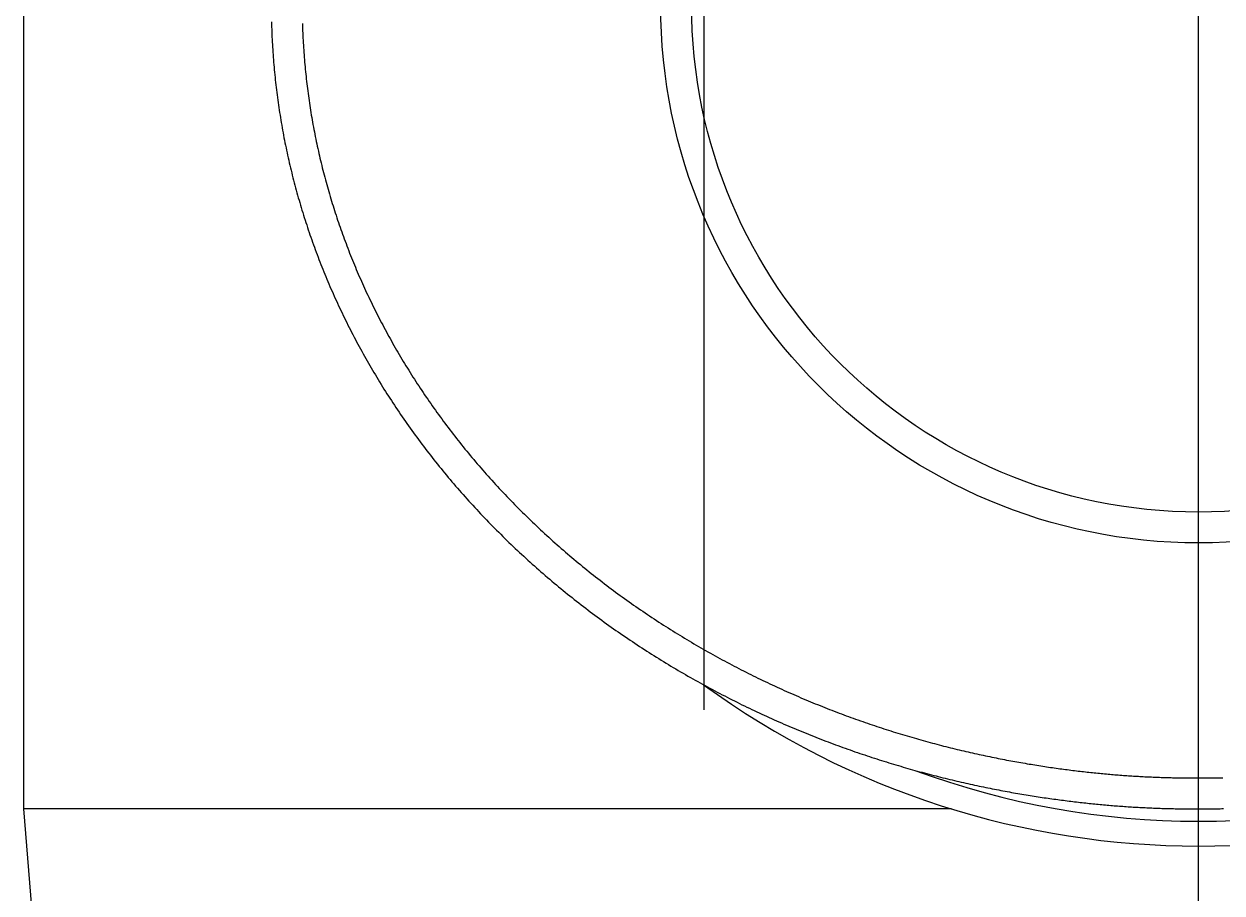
# Model space of a CAD drawing. Extents: x -45.6 to 35.4, y -49 to 14.
# Drawn here: x 16.43 to 26.12, y -7.18 to -0.16 of the extents above; entities that cross this region are included whole.
import ezdxf

# ---------------------------------------------------------------- set-up
doc = ezdxf.new("R2010")
doc.units = 0
doc.linetypes.add('CENTER', pattern=[50.8, 31.75, -6.35, 6.35, -6.35])
doc.linetypes.add('DASHED', pattern=[19.05, 12.7, -6.35])
doc.layers.get('0').update_dxf_attribs({"linetype": 'CONTINUOUS'})
doc.layers.add('CENTER', color=1, linetype='CENTER')

msp = doc.modelspace()

# ---------------------------------------------------------------- linework, layer by layer
at = {"color": 3, "linetype": 'DASHED'}
msp.add_line((21.929, 7), (21.929, -21.5), dxfattribs=at)
at = {"color": 7, "linetype": 'CONTINUOUS'}
for p, q in [((16.429, -6.5), (16.429, 6.5)), ((23.9315, -6.5), (16.429, -6.5)), ((16.629, -9), (16.429, -6.5))]:
    msp.add_line(p, q, dxfattribs=at)
at = {"color": 7}
for points in [[(18.4306, -0.1378, 0), (18.4312, -0.1582, 0), (18.4318, -0.1786, 0), (18.4325, -0.199, 0), (18.4332, -0.2194, 0), (18.4341, -0.2398, 0), (18.435, -0.2602, 0), (18.436, -0.2806, 0), (18.437, -0.3011, 0), (18.4381, -0.3215, 0), (18.4393, -0.3419, 0), (18.4406, -0.3623, 0), (18.442, -0.3827, 0), (18.4434, -0.4031, 0), (18.4449, -0.4235, 0), (18.4465, -0.4439, 0), (18.4481, -0.4642, 0), (18.4498, -0.4846, 0), (18.4516, -0.505, 0), (18.4535, -0.5254, 0), (18.4554, -0.5458, 0), (18.4574, -0.5662, 0), (18.4595, -0.5865, 0), (18.4617, -0.6069, 0), (18.4639, -0.6273, 0), (18.4663, -0.6477, 0), (18.4687, -0.668, 0), (18.4711, -0.6884, 0), (18.4737, -0.7087, 0), (18.4763, -0.7291, 0), (18.479, -0.7494, 0), (18.4817, -0.7698, 0), (18.4846, -0.7901, 0), (18.4875, -0.8105, 0), (18.4905, -0.8308, 0), (18.4935, -0.8511, 0), (18.4967, -0.8715, 0), (18.4999, -0.8918, 0), (18.5031, -0.9121, 0), (18.5065, -0.9324, 0), (18.5099, -0.9527, 0), (18.5135, -0.973, 0), (18.517, -0.9933, 0), (18.5207, -1.0136, 0), (18.5244, -1.0339, 0), (18.5282, -1.0542, 0), (18.5321, -1.0745, 0), (18.5361, -1.0947, 0), (18.5401, -1.115, 0), (18.5442, -1.1353, 0), (18.5484, -1.1555, 0), (18.5527, -1.1758, 0), (18.557, -1.196, 0), (18.5614, -1.2162, 0), (18.5659, -1.2365, 0), (18.5705, -1.2567, 0), (18.5751, -1.2769, 0), (18.5798, -1.2971, 0), (18.5846, -1.3173, 0), (18.5895, -1.3375, 0), (18.5944, -1.3577, 0), (18.5994, -1.3779, 0), (18.6045, -1.398, 0), (18.6097, -1.4182, 0), (18.6149, -1.4384, 0), (18.6202, -1.4585, 0), (18.6256, -1.4787, 0), (18.6311, -1.4988, 0), (18.6366, -1.5189, 0), (18.6422, -1.539, 0), (18.6479, -1.5591, 0), (18.6537, -1.5792, 0), (18.6595, -1.5993, 0), (18.6655, -1.6194, 0), (18.6714, -1.6395, 0), (18.6775, -1.6595, 0), (18.6837, -1.6796, 0), (18.6899, -1.6996, 0), (18.6962, -1.7197, 0), (18.7026, -1.7397, 0), (18.709, -1.7597, 0), (18.7156, -1.7797, 0), (18.7222, -1.7997, 0), (18.7288, -1.8197, 0), (18.7356, -1.8396, 0), (18.7424, -1.8596, 0), (18.7493, -1.8795, 0), (18.7563, -1.8995, 0), (18.7634, -1.9194, 0), (18.7705, -1.9393, 0), (18.7778, -1.9592, 0), (18.7851, -1.9791, 0), (18.7924, -1.999, 0), (18.7999, -2.0188, 0), (18.8074, -2.0387, 0), (18.815, -2.0585, 0), (18.8227, -2.0783, 0), (18.8304, -2.0981, 0), (18.8383, -2.1179, 0), (18.8462, -2.1377, 0), (18.8542, -2.1575, 0), (18.8622, -2.1772, 0), (18.8704, -2.197, 0), (18.8786, -2.2167, 0), (18.8869, -2.2364, 0), (18.8952, -2.2561, 0), (18.9037, -2.2758, 0), (18.9122, -2.2955, 0), (18.9208, -2.3151, 0), (18.9295, -2.3348, 0), (18.9382, -2.3544, 0), (18.9471, -2.374, 0), (18.956, -2.3936, 0), (18.965, -2.4131, 0), (18.974, -2.4327, 0), (18.9832, -2.4522, 0), (18.9924, -2.4718, 0), (19.0017, -2.4913, 0), (19.0111, -2.5108, 0), (19.0205, -2.5303, 0), (19.0301, -2.5497, 0), (19.0397, -2.5692, 0), (19.0494, -2.5886, 0), (19.0591, -2.608, 0), (19.069, -2.6274, 0), (19.0789, -2.6467, 0), (19.0889, -2.6661, 0), (19.099, -2.6854, 0), (19.1091, -2.7047, 0), (19.1193, -2.724, 0), (19.1297, -2.7433, 0), (19.1401, -2.7626, 0), (19.1505, -2.7818, 0), (19.1611, -2.801, 0), (19.1717, -2.8202, 0), (19.1824, -2.8394, 0), (19.1932, -2.8586, 0), (19.2041, -2.8777, 0), (19.215, -2.8969, 0), (19.226, -2.916, 0), (19.2371, -2.935, 0), (19.2483, -2.9541, 0), (19.2596, -2.9731, 0), (19.2709, -2.9922, 0), (19.2823, -3.0112, 0), (19.2938, -3.0301, 0), (19.3054, -3.0491, 0), (19.3171, -3.068, 0), (19.3288, -3.0869, 0), (19.3406, -3.1058, 0), (19.3525, -3.1246, 0), (19.3644, -3.1435, 0), (19.3765, -3.1623, 0), (19.3886, -3.1811, 0), (19.4008, -3.1998, 0), (19.413, -3.2186, 0), (19.4254, -3.2372, 0), (19.4378, -3.2559, 0), (19.4503, -3.2746, 0), (19.4629, -3.2932, 0), (19.4755, -3.3118, 0), (19.4883, -3.3304, 0), (19.5011, -3.3489, 0), (19.514, -3.3674, 0), (19.5269, -3.3859, 0), (19.54, -3.4043, 0), (19.5531, -3.4227, 0), (19.5663, -3.4411, 0), (19.5795, -3.4595, 0), (19.5929, -3.4778, 0), (19.6063, -3.4961, 0), (19.6198, -3.5144, 0), (19.6333, -3.5326, 0), (19.647, -3.5508, 0), (19.6607, -3.569, 0), (19.6745, -3.5871, 0), (19.6884, -3.6052, 0), (19.7023, -3.6233, 0), (19.7163, -3.6413, 0), (19.7304, -3.6593, 0), (19.7446, -3.6773, 0), (19.7588, -3.6952, 0), (19.7732, -3.7131, 0), (19.7876, -3.731, 0), (19.802, -3.7488, 0), (19.8166, -3.7666, 0), (19.8312, -3.7844, 0), (19.8459, -3.8021, 0), (19.8606, -3.8198, 0), (19.8755, -3.8374, 0), (19.8904, -3.855, 0), (19.9054, -3.8726, 0), (19.9204, -3.8901, 0), (19.9355, -3.9076, 0), (19.9507, -3.925, 0), (19.966, -3.9424, 0), (19.9813, -3.9597, 0), (19.9967, -3.977, 0), (20.0122, -3.9943, 0), (20.0277, -4.0115, 0), (20.0433, -4.0286, 0), (20.059, -4.0458, 0), (20.0747, -4.0628, 0), (20.0905, -4.0799, 0), (20.1064, -4.0968, 0), (20.1223, -4.1138, 0), (20.1383, -4.1307, 0), (20.1544, -4.1475, 0), (20.1705, -4.1643, 0), (20.1867, -4.181, 0), (20.2029, -4.1977, 0), (20.2192, -4.2144, 0), (20.2356, -4.231, 0), (20.252, -4.2475, 0), (20.2685, -4.264, 0), (20.2851, -4.2804, 0), (20.3017, -4.2968, 0), (20.3183, -4.3132, 0), (20.3351, -4.3295, 0), (20.3518, -4.3457, 0), (20.3687, -4.3619, 0), (20.3856, -4.378, 0), (20.4025, -4.3941, 0), (20.4196, -4.4101, 0), (20.4366, -4.4261, 0), (20.4538, -4.442, 0), (20.4709, -4.4579, 0), (20.4882, -4.4737, 0), (20.5055, -4.4894, 0), (20.5228, -4.5051, 0), (20.5402, -4.5208, 0), (20.5576, -4.5363, 0), (20.5751, -4.5519, 0), (20.5927, -4.5673, 0), (20.6103, -4.5827, 0), (20.6279, -4.5981, 0), (20.6457, -4.6134, 0), (20.6634, -4.6286, 0), (20.6812, -4.6438, 0), (20.6991, -4.6589, 0), (20.717, -4.6739, 0), (20.7349, -4.6889, 0), (20.7529, -4.7039, 0), (20.771, -4.7187, 0), (20.789, -4.7336, 0), (20.8072, -4.7483, 0), (20.8254, -4.763, 0), (20.8436, -4.7776, 0), (20.8619, -4.7922, 0), (20.8802, -4.8067, 0), (20.8985, -4.8211, 0), (20.9169, -4.8355, 0), (20.9354, -4.8498, 0), (20.9539, -4.864, 0), (20.9724, -4.8782, 0), (20.9909, -4.8923, 0), (21.0096, -4.9063, 0), (21.0282, -4.9203, 0), (21.0469, -4.9342, 0), (21.0656, -4.9481, 0), (21.0843, -4.9619, 0), (21.1031, -4.9756, 0), (21.122, -4.9893, 0), (21.1408, -5.0029, 0), (21.1597, -5.0164, 0), (21.1787, -5.0299, 0), (21.1976, -5.0433, 0), (21.2166, -5.0566, 0), (21.2356, -5.0699, 0), (21.2547, -5.0831, 0), (21.2738, -5.0962, 0), (21.2929, -5.1093, 0), (21.3121, -5.1223, 0), (21.3313, -5.1352, 0), (21.3505, -5.1481, 0), (21.3697, -5.1609, 0), (21.389, -5.1737, 0), (21.4083, -5.1864, 0), (21.4276, -5.199, 0), (21.447, -5.2115, 0), (21.4663, -5.224, 0), (21.4857, -5.2364, 0), (21.5052, -5.2487, 0), (21.5246, -5.261, 0), (21.5441, -5.2732, 0), (21.5636, -5.2854, 0), (21.5831, -5.2974, 0), (21.6026, -5.3094, 0), (21.6222, -5.3214, 0), (21.6418, -5.3332, 0), (21.6614, -5.345, 0), (21.681, -5.3568, 0), (21.7007, -5.3684, 0), (21.7203, -5.38, 0), (21.74, -5.3916, 0), (21.7597, -5.403, 0), (21.7794, -5.4144, 0), (21.7991, -5.4257, 0), (21.8189, -5.437, 0), (21.8386, -5.4482, 0), (21.8584, -5.4593, 0), (21.8782, -5.4703, 0), (21.898, -5.4813, 0), (21.9178, -5.4922, 0), (21.9376, -5.5031, 0), (21.9574, -5.5138, 0), (21.9773, -5.5246, 0), (21.9971, -5.5352, 0), (22.017, -5.5457, 0), (22.0369, -5.5562, 0), (22.0567, -5.5667, 0), (22.0766, -5.577, 0), (22.0965, -5.5873, 0), (22.1164, -5.5975, 0), (22.1363, -5.6077, 0), (22.1562, -5.6177, 0), (22.1762, -5.6277, 0), (22.1961, -5.6377, 0), (22.216, -5.6476, 0), (22.236, -5.6574, 0), (22.2559, -5.6671, 0), (22.2758, -5.6768, 0), (22.2958, -5.6864, 0), (22.3157, -5.6959, 0), (22.3357, -5.7054, 0), (22.3556, -5.7148, 0), (22.3756, -5.7241, 0), (22.3955, -5.7334, 0), (22.4155, -5.7426, 0), (22.4354, -5.7517, 0), (22.4554, -5.7608, 0), (22.4753, -5.7698, 0), (22.4953, -5.7787, 0), (22.5152, -5.7876, 0), (22.5352, -5.7964, 0), (22.5551, -5.8051, 0), (22.5751, -5.8138, 0), (22.595, -5.8224, 0), (22.6149, -5.8309, 0), (22.6349, -5.8394, 0), (22.6548, -5.8478, 0), (22.6747, -5.8562, 0), (22.6946, -5.8645, 0), (22.7145, -5.8727, 0), (22.7344, -5.8808, 0), (22.7543, -5.8889, 0), (22.7742, -5.8969, 0), (22.7941, -5.9049, 0), (22.814, -5.9128, 0), (22.8338, -5.9206, 0), (22.8537, -5.9284, 0), (22.8735, -5.9361, 0), (22.8934, -5.9437, 0), (22.9132, -5.9513, 0), (22.933, -5.9588, 0), (22.9528, -5.9663, 0), (22.9726, -5.9737, 0), (22.9924, -5.981, 0), (23.0122, -5.9883, 0), (23.0319, -5.9955, 0), (23.0517, -6.0026, 0), (23.0714, -6.0097, 0), (23.0911, -6.0167, 0), (23.1108, -6.0237, 0), (23.1305, -6.0305, 0), (23.1502, -6.0374, 0), (23.1698, -6.0442, 0), (23.1895, -6.0509, 0), (23.2091, -6.0575, 0), (23.2287, -6.0641, 0), (23.2483, -6.0706, 0), (23.2679, -6.0771, 0), (23.2874, -6.0835, 0), (23.307, -6.0898, 0), (23.3265, -6.0961, 0), (23.346, -6.1024, 0), (23.3654, -6.1085, 0), (23.3849, -6.1146, 0), (23.4043, -6.1207, 0), (23.4237, -6.1266, 0), (23.4431, -6.1326, 0), (23.4625, -6.1384, 0), (23.4818, -6.1442, 0), (23.5011, -6.15, 0), (23.5204, -6.1556, 0), (23.5396, -6.1613, 0), (23.5588, -6.1668, 0), (23.578, -6.1723, 0), (23.5971, -6.1778, 0), (23.6163, -6.1832, 0), (23.6354, -6.1885, 0), (23.6544, -6.1937, 0), (23.6734, -6.199, 0), (23.6924, -6.2041, 0), (23.7114, -6.2092, 0), (23.7303, -6.2142, 0), (23.7492, -6.2192, 0), (23.768, -6.2242, 0), (23.7868, -6.229, 0), (23.8056, -6.2339, 0), (23.8243, -6.2386, 0), (23.843, -6.2433, 0), (23.8617, -6.248, 0), (23.8803, -6.2526, 0), (23.8988, -6.2571, 0), (23.9173, -6.2616, 0), (23.9358, -6.266, 0), (23.9543, -6.2704, 0), (23.9727, -6.2747, 0), (23.991, -6.279, 0), (24.0093, -6.2832, 0), (24.0276, -6.2874, 0), (24.0458, -6.2915, 0), (24.0639, -6.2956, 0), (24.082, -6.2996, 0), (24.1001, -6.3035, 0), (24.1181, -6.3074, 0), (24.1361, -6.3113, 0), (24.154, -6.3151, 0), (24.1718, -6.3188, 0), (24.1896, -6.3225, 0), (24.2074, -6.3262, 0), (24.2251, -6.3298, 0), (24.2427, -6.3334, 0), (24.2603, -6.3369, 0), (24.2778, -6.3403, 0), (24.2953, -6.3437, 0), (24.3127, -6.3471, 0), (24.33, -6.3504, 0), (24.3473, -6.3537, 0), (24.3646, -6.3569, 0), (24.3818, -6.36, 0), (24.3989, -6.3632, 0), (24.4159, -6.3662, 0), (24.4329, -6.3693, 0), (24.4498, -6.3722, 0), (24.4667, -6.3752, 0), (24.4835, -6.378, 0), (24.5002, -6.3809, 0), (24.5169, -6.3837, 0), (24.5335, -6.3864, 0), (24.55, -6.3891, 0), (24.5665, -6.3918, 0), (24.5829, -6.3944, 0), (24.5992, -6.397, 0), (24.6154, -6.3995, 0), (24.6316, -6.402, 0), (24.6477, -6.4044, 0), (24.6638, -6.4068, 0), (24.6797, -6.4092, 0), (24.6956, -6.4115, 0), (24.7115, -6.4138, 0), (24.7272, -6.416, 0), (24.7429, -6.4182, 0), (24.7586, -6.4204, 0), (24.7741, -6.4225, 0), (24.7897, -6.4246, 0), (24.8051, -6.4267, 0), (24.8205, -6.4287, 0), (24.8359, -6.4307, 0), (24.8512, -6.4327, 0), (24.8664, -6.4346, 0), (24.8816, -6.4365, 0), (24.8968, -6.4384, 0), (24.9119, -6.4402, 0), (24.9269, -6.442, 0), (24.9419, -6.4438, 0), (24.9568, -6.4455, 0), (24.9717, -6.4472, 0), (24.9865, -6.4489, 0), (25.0013, -6.4506, 0), (25.0161, -6.4522, 0), (25.0308, -6.4538, 0), (25.0455, -6.4553, 0), (25.0601, -6.4568, 0), (25.0746, -6.4583, 0), (25.0892, -6.4598, 0), (25.1037, -6.4612, 0), (25.1181, -6.4626, 0), (25.1325, -6.464, 0), (25.1469, -6.4653, 0), (25.1612, -6.4666, 0), (25.1755, -6.4679, 0), (25.1898, -6.4692, 0), (25.204, -6.4704, 0), (25.2182, -6.4716, 0), (25.2324, -6.4728, 0), (25.2465, -6.4739, 0), (25.2606, -6.475, 0), (25.2747, -6.4761, 0), (25.2887, -6.4772, 0), (25.3027, -6.4782, 0), (25.3167, -6.4792, 0), (25.3306, -6.4802, 0), (25.3445, -6.4811, 0), (25.3584, -6.4821, 0), (25.3723, -6.483, 0), (25.3861, -6.4838, 0), (25.3999, -6.4847, 0), (25.4137, -6.4855, 0), (25.4275, -6.4863, 0), (25.4413, -6.4871, 0), (25.455, -6.4878, 0), (25.4687, -6.4886, 0), (25.4824, -6.4893, 0), (25.4961, -6.4899, 0), (25.5097, -6.4906, 0), (25.5234, -6.4912, 0), (25.537, -6.4918, 0), (25.5506, -6.4924, 0), (25.5642, -6.493, 0), (25.5778, -6.4935, 0), (25.5913, -6.494, 0), (25.6049, -6.4945, 0), (25.6185, -6.495, 0), (25.632, -6.4954, 0), (25.6455, -6.4958, 0), (25.659, -6.4962, 0), (25.6726, -6.4966, 0), (25.6861, -6.497, 0), (25.6996, -6.4973, 0), (25.7131, -6.4976, 0), (25.7265, -6.4979, 0), (25.74, -6.4982, 0), (25.7535, -6.4985, 0), (25.767, -6.4987, 0), (25.7805, -6.4989, 0), (25.794, -6.4991, 0), (25.8075, -6.4993, 0), (25.8209, -6.4994, 0), (25.8344, -6.4996, 0), (25.8479, -6.4997, 0), (25.8614, -6.4998, 0), (25.8749, -6.4999, 0), (25.8884, -6.4999, 0), (25.9019, -6.5, 0), (25.9154, -6.5, 0), (25.929, -6.5, 0)], [(18.6811, -0.1512, 0), (18.6817, -0.1707, 0), (18.6823, -0.1902, 0), (18.683, -0.2097, 0), (18.6838, -0.2292, 0), (18.6847, -0.2487, 0), (18.6856, -0.2682, 0), (18.6866, -0.2877, 0), (18.6877, -0.3072, 0), (18.6889, -0.3267, 0), (18.6901, -0.3462, 0), (18.6914, -0.3657, 0), (18.6927, -0.3852, 0), (18.6942, -0.4047, 0), (18.6957, -0.4242, 0), (18.6973, -0.4437, 0), (18.6989, -0.4631, 0), (18.7006, -0.4826, 0), (18.7024, -0.5021, 0), (18.7043, -0.5216, 0), (18.7062, -0.5411, 0), (18.7082, -0.5606, 0), (18.7103, -0.58, 0), (18.7124, -0.5995, 0), (18.7146, -0.619, 0), (18.7169, -0.6384, 0), (18.7192, -0.6579, 0), (18.7217, -0.6774, 0), (18.7242, -0.6968, 0), (18.7267, -0.7163, 0), (18.7294, -0.7357, 0), (18.7321, -0.7552, 0), (18.7349, -0.7746, 0), (18.7377, -0.794, 0), (18.7407, -0.8135, 0), (18.7437, -0.8329, 0), (18.7467, -0.8523, 0), (18.7499, -0.8718, 0), (18.7531, -0.8912, 0), (18.7564, -0.9106, 0), (18.7597, -0.93, 0), (18.7631, -0.9494, 0), (18.7666, -0.9688, 0), (18.7702, -0.9882, 0), (18.7739, -1.0076, 0), (18.7776, -1.027, 0), (18.7814, -1.0464, 0), (18.7852, -1.0658, 0), (18.7891, -1.0851, 0), (18.7932, -1.1045, 0), (18.7972, -1.1239, 0), (18.8014, -1.1432, 0), (18.8056, -1.1626, 0), (18.8099, -1.1819, 0), (18.8142, -1.2013, 0), (18.8187, -1.2206, 0), (18.8232, -1.2399, 0), (18.8278, -1.2592, 0), (18.8324, -1.2786, 0), (18.8371, -1.2979, 0), (18.8419, -1.3172, 0), (18.8468, -1.3365, 0), (18.8517, -1.3558, 0), (18.8567, -1.375, 0), (18.8618, -1.3943, 0), (18.867, -1.4136, 0), (18.8722, -1.4328, 0), (18.8775, -1.4521, 0), (18.8829, -1.4713, 0), (18.8883, -1.4906, 0), (18.8939, -1.5098, 0), (18.8994, -1.529, 0), (18.9051, -1.5483, 0), (18.9109, -1.5675, 0), (18.9167, -1.5867, 0), (18.9225, -1.6059, 0), (18.9285, -1.625, 0), (18.9345, -1.6442, 0), (18.9406, -1.6634, 0), (18.9468, -1.6825, 0), (18.9531, -1.7017, 0), (18.9594, -1.7208, 0), (18.9658, -1.7399, 0), (18.9723, -1.7591, 0), (18.9788, -1.7782, 0), (18.9854, -1.7973, 0), (18.9921, -1.8163, 0), (18.9989, -1.8354, 0), (19.0057, -1.8545, 0), (19.0126, -1.8735, 0), (19.0196, -1.8926, 0), (19.0267, -1.9116, 0), (19.0338, -1.9306, 0), (19.041, -1.9496, 0), (19.0483, -1.9686, 0), (19.0556, -1.9876, 0), (19.0631, -2.0066, 0), (19.0706, -2.0256, 0), (19.0781, -2.0445, 0), (19.0858, -2.0635, 0), (19.0935, -2.0824, 0), (19.1013, -2.1013, 0), (19.1092, -2.1202, 0), (19.1171, -2.1391, 0), (19.1251, -2.1579, 0), (19.1332, -2.1768, 0), (19.1414, -2.1957, 0), (19.1496, -2.2145, 0), (19.158, -2.2333, 0), (19.1664, -2.2521, 0), (19.1748, -2.2709, 0), (19.1834, -2.2897, 0), (19.192, -2.3084, 0), (19.2007, -2.3272, 0), (19.2094, -2.3459, 0), (19.2183, -2.3646, 0), (19.2272, -2.3833, 0), (19.2362, -2.402, 0), (19.2452, -2.4207, 0), (19.2544, -2.4393, 0), (19.2636, -2.458, 0), (19.2729, -2.4766, 0), (19.2822, -2.4952, 0), (19.2917, -2.5138, 0), (19.3012, -2.5324, 0), (19.3108, -2.5509, 0), (19.3204, -2.5695, 0), (19.3302, -2.588, 0), (19.34, -2.6065, 0), (19.3499, -2.625, 0), (19.3599, -2.6435, 0), (19.3699, -2.6619, 0), (19.38, -2.6804, 0), (19.3902, -2.6988, 0), (19.4005, -2.7172, 0), (19.4109, -2.7356, 0), (19.4213, -2.754, 0), (19.4318, -2.7723, 0), (19.4424, -2.7907, 0), (19.453, -2.809, 0), (19.4638, -2.8273, 0), (19.4746, -2.8456, 0), (19.4855, -2.8638, 0), (19.4964, -2.8821, 0), (19.5074, -2.9003, 0), (19.5186, -2.9185, 0), (19.5297, -2.9366, 0), (19.541, -2.9548, 0), (19.5523, -2.9729, 0), (19.5637, -2.991, 0), (19.5752, -3.0091, 0), (19.5868, -3.0271, 0), (19.5984, -3.0452, 0), (19.6101, -3.0632, 0), (19.6219, -3.0812, 0), (19.6338, -3.0991, 0), (19.6457, -3.1171, 0), (19.6577, -3.135, 0), (19.6698, -3.1529, 0), (19.682, -3.1707, 0), (19.6942, -3.1886, 0), (19.7065, -3.2064, 0), (19.7189, -3.2242, 0), (19.7313, -3.2419, 0), (19.7439, -3.2597, 0), (19.7565, -3.2774, 0), (19.7691, -3.295, 0), (19.7819, -3.3127, 0), (19.7947, -3.3303, 0), (19.8076, -3.3479, 0), (19.8206, -3.3655, 0), (19.8336, -3.383, 0), (19.8467, -3.4005, 0), (19.8599, -3.418, 0), (19.8732, -3.4354, 0), (19.8865, -3.4528, 0), (19.8999, -3.4702, 0), (19.9134, -3.4875, 0), (19.927, -3.5048, 0), (19.9406, -3.5221, 0), (19.9543, -3.5394, 0), (19.9681, -3.5566, 0), (19.9819, -3.5738, 0), (19.9959, -3.5909, 0), (20.0098, -3.6081, 0), (20.0239, -3.6251, 0), (20.038, -3.6422, 0), (20.0523, -3.6592, 0), (20.0665, -3.6762, 0), (20.0809, -3.6931, 0), (20.0953, -3.71, 0), (20.1098, -3.7269, 0), (20.1243, -3.7437, 0), (20.139, -3.7605, 0), (20.1537, -3.7772, 0), (20.1684, -3.7939, 0), (20.1832, -3.8105, 0), (20.1981, -3.8272, 0), (20.2131, -3.8437, 0), (20.2281, -3.8603, 0), (20.2432, -3.8767, 0), (20.2583, -3.8932, 0), (20.2736, -3.9096, 0), (20.2888, -3.9259, 0), (20.3042, -3.9422, 0), (20.3196, -3.9585, 0), (20.3351, -3.9747, 0), (20.3506, -3.9909, 0), (20.3662, -4.007, 0), (20.3818, -4.0231, 0), (20.3975, -4.0392, 0), (20.4133, -4.0551, 0), (20.4291, -4.0711, 0), (20.445, -4.087, 0), (20.461, -4.1028, 0), (20.477, -4.1186, 0), (20.493, -4.1344, 0), (20.5092, -4.1501, 0), (20.5253, -4.1657, 0), (20.5416, -4.1813, 0), (20.5579, -4.1969, 0), (20.5742, -4.2124, 0), (20.5906, -4.2278, 0), (20.6071, -4.2432, 0), (20.6236, -4.2586, 0), (20.6402, -4.2739, 0), (20.6568, -4.2891, 0), (20.6734, -4.3043, 0), (20.6902, -4.3194, 0), (20.7069, -4.3345, 0), (20.7238, -4.3495, 0), (20.7407, -4.3645, 0), (20.7576, -4.3794, 0), (20.7746, -4.3943, 0), (20.7916, -4.4091, 0), (20.8087, -4.4238, 0), (20.8258, -4.4386, 0), (20.843, -4.4532, 0), (20.8602, -4.4678, 0), (20.8775, -4.4823, 0), (20.8948, -4.4968, 0), (20.9122, -4.5112, 0), (20.9296, -4.5255, 0), (20.9471, -4.5398, 0), (20.9646, -4.5541, 0), (20.9821, -4.5682, 0), (20.9997, -4.5823, 0), (21.0173, -4.5964, 0), (21.035, -4.6104, 0), (21.0527, -4.6243, 0), (21.0705, -4.6382, 0), (21.0883, -4.652, 0), (21.1062, -4.6658, 0), (21.1241, -4.6794, 0), (21.142, -4.6931, 0), (21.1599, -4.7066, 0), (21.178, -4.7202, 0), (21.196, -4.7336, 0), (21.2141, -4.747, 0), (21.2322, -4.7603, 0), (21.2503, -4.7736, 0), (21.2685, -4.7867, 0), (21.2868, -4.7999, 0), (21.305, -4.813, 0), (21.3233, -4.826, 0), (21.3416, -4.8389, 0), (21.36, -4.8518, 0), (21.3784, -4.8646, 0), (21.3968, -4.8774, 0), (21.4152, -4.8901, 0), (21.4337, -4.9027, 0), (21.4522, -4.9153, 0), (21.4708, -4.9278, 0), (21.4894, -4.9402, 0), (21.5079, -4.9526, 0), (21.5266, -4.9649, 0), (21.5452, -4.9772, 0), (21.5639, -4.9894, 0), (21.5826, -5.0015, 0), (21.6014, -5.0136, 0), (21.6201, -5.0256, 0), (21.6389, -5.0375, 0), (21.6577, -5.0494, 0), (21.6765, -5.0612, 0), (21.6954, -5.0729, 0), (21.7143, -5.0846, 0), (21.7332, -5.0962, 0), (21.7521, -5.1077, 0), (21.771, -5.1192, 0), (21.79, -5.1306, 0), (21.8089, -5.142, 0), (21.8279, -5.1533, 0), (21.847, -5.1645, 0), (21.866, -5.1757, 0), (21.885, -5.1867, 0), (21.9041, -5.1978, 0), (21.9232, -5.2087, 0), (21.9423, -5.2196, 0), (21.9614, -5.2304, 0), (21.9805, -5.2412, 0), (21.9997, -5.2519, 0), (22.0188, -5.2625, 0), (22.038, -5.2731, 0), (22.0572, -5.2835, 0), (22.0764, -5.294, 0), (22.0956, -5.3043, 0), (22.1148, -5.3146, 0), (22.134, -5.3248, 0), (22.1533, -5.335, 0), (22.1725, -5.3451, 0), (22.1918, -5.3551, 0), (22.211, -5.3651, 0), (22.2303, -5.375, 0), (22.2496, -5.3848, 0), (22.2688, -5.3945, 0), (22.2881, -5.4042, 0), (22.3074, -5.4139, 0), (22.3267, -5.4234, 0), (22.346, -5.4329, 0), (22.3653, -5.4423, 0), (22.3846, -5.4517, 0), (22.4039, -5.461, 0), (22.4233, -5.4702, 0), (22.4426, -5.4794, 0), (22.4619, -5.4885, 0), (22.4812, -5.4975, 0), (22.5005, -5.5065, 0), (22.5199, -5.5154, 0), (22.5392, -5.5243, 0), (22.5585, -5.5331, 0), (22.5779, -5.5418, 0), (22.5972, -5.5504, 0), (22.6165, -5.559, 0), (22.6358, -5.5675, 0), (22.6551, -5.576, 0), (22.6745, -5.5844, 0), (22.6938, -5.5927, 0), (22.7131, -5.601, 0), (22.7324, -5.6092, 0), (22.7517, -5.6174, 0), (22.771, -5.6255, 0), (22.7903, -5.6335, 0), (22.8096, -5.6414, 0), (22.8289, -5.6494, 0), (22.8482, -5.6572, 0), (22.8674, -5.665, 0), (22.8867, -5.6727, 0), (22.906, -5.6803, 0), (22.9252, -5.6879, 0), (22.9445, -5.6955, 0), (22.9637, -5.7029, 0), (22.9829, -5.7103, 0), (23.0021, -5.7177, 0), (23.0213, -5.7249, 0), (23.0405, -5.7322, 0), (23.0597, -5.7393, 0), (23.0789, -5.7464, 0), (23.0981, -5.7535, 0), (23.1172, -5.7605, 0), (23.1364, -5.7674, 0), (23.1555, -5.7743, 0), (23.1746, -5.7811, 0), (23.1937, -5.7878, 0), (23.2128, -5.7945, 0), (23.2319, -5.8011, 0), (23.2509, -5.8077, 0), (23.27, -5.8142, 0), (23.289, -5.8206, 0), (23.308, -5.827, 0), (23.327, -5.8333, 0), (23.346, -5.8396, 0), (23.3649, -5.8458, 0), (23.3839, -5.852, 0), (23.4028, -5.8581, 0), (23.4217, -5.8641, 0), (23.4406, -5.8701, 0), (23.4595, -5.876, 0), (23.4783, -5.8819, 0), (23.4971, -5.8877, 0), (23.5159, -5.8934, 0), (23.5347, -5.8991, 0), (23.5534, -5.9047, 0), (23.5722, -5.9103, 0), (23.5908, -5.9158, 0), (23.6095, -5.9212, 0), (23.6281, -5.9266, 0), (23.6468, -5.932, 0), (23.6653, -5.9372, 0), (23.6839, -5.9425, 0), (23.7024, -5.9476, 0), (23.7209, -5.9527, 0), (23.7393, -5.9578, 0), (23.7578, -5.9628, 0), (23.7761, -5.9677, 0), (23.7945, -5.9726, 0), (23.8128, -5.9775, 0), (23.8311, -5.9822, 0), (23.8493, -5.987, 0), (23.8675, -5.9916, 0), (23.8857, -5.9963, 0), (23.9039, -6.0008, 0), (23.9219, -6.0053, 0), (23.94, -6.0098, 0), (23.958, -6.0142, 0), (23.976, -6.0186, 0), (23.9939, -6.0229, 0), (24.0118, -6.0271, 0), (24.0297, -6.0313, 0), (24.0475, -6.0354, 0), (24.0652, -6.0396, 0), (24.0829, -6.0436, 0), (24.1006, -6.0476, 0), (24.1182, -6.0515, 0), (24.1358, -6.0554, 0), (24.1533, -6.0593, 0), (24.1708, -6.063, 0), (24.1882, -6.0668, 0), (24.2056, -6.0705, 0), (24.2229, -6.0741, 0), (24.2402, -6.0777, 0), (24.2574, -6.0813, 0), (24.2746, -6.0848, 0), (24.2917, -6.0882, 0), (24.3088, -6.0916, 0), (24.3258, -6.095, 0), (24.3428, -6.0983, 0), (24.3597, -6.1015, 0), (24.3765, -6.1048, 0), (24.3933, -6.1079, 0), (24.41, -6.111, 0), (24.4267, -6.1141, 0), (24.4433, -6.1171, 0), (24.4598, -6.1201, 0), (24.4763, -6.1231, 0), (24.4928, -6.1259, 0), (24.5091, -6.1288, 0), (24.5254, -6.1316, 0), (24.5417, -6.1344, 0), (24.5579, -6.1371, 0), (24.574, -6.1397, 0), (24.59, -6.1424, 0), (24.606, -6.1449, 0), (24.6219, -6.1475, 0), (24.6378, -6.15, 0), (24.6535, -6.1524, 0), (24.6692, -6.1548, 0), (24.6849, -6.1572, 0), (24.7005, -6.1596, 0), (24.716, -6.1618, 0), (24.7314, -6.1641, 0), (24.7467, -6.1663, 0), (24.762, -6.1685, 0), (24.7773, -6.1706, 0), (24.7925, -6.1727, 0), (24.8076, -6.1748, 0), (24.8227, -6.1768, 0), (24.8377, -6.1788, 0), (24.8526, -6.1808, 0), (24.8676, -6.1827, 0), (24.8824, -6.1846, 0), (24.8972, -6.1865, 0), (24.912, -6.1884, 0), (24.9267, -6.1902, 0), (24.9413, -6.192, 0), (24.9559, -6.1937, 0), (24.9705, -6.1954, 0), (24.985, -6.1971, 0), (24.9994, -6.1988, 0), (25.0138, -6.2004, 0), (25.0282, -6.202, 0), (25.0425, -6.2035, 0), (25.0568, -6.2051, 0), (25.071, -6.2066, 0), (25.0852, -6.2081, 0), (25.0994, -6.2095, 0), (25.1135, -6.2109, 0), (25.1275, -6.2123, 0), (25.1416, -6.2137, 0), (25.1556, -6.215, 0), (25.1695, -6.2163, 0), (25.1834, -6.2176, 0), (25.1973, -6.2188, 0), (25.2112, -6.2201, 0), (25.225, -6.2213, 0), (25.2388, -6.2224, 0), (25.2525, -6.2236, 0), (25.2662, -6.2247, 0), (25.2799, -6.2257, 0), (25.2936, -6.2268, 0), (25.3072, -6.2278, 0), (25.3208, -6.2288, 0), (25.3344, -6.2298, 0), (25.3479, -6.2308, 0), (25.3614, -6.2317, 0), (25.3749, -6.2326, 0), (25.3884, -6.2335, 0), (25.4018, -6.2343, 0), (25.4152, -6.2351, 0), (25.4286, -6.2359, 0), (25.442, -6.2367, 0), (25.4554, -6.2375, 0), (25.4687, -6.2382, 0), (25.482, -6.2389, 0), (25.4953, -6.2396, 0), (25.5086, -6.2402, 0), (25.5218, -6.2409, 0), (25.5351, -6.2415, 0), (25.5483, -6.242, 0), (25.5615, -6.2426, 0), (25.5747, -6.2432, 0), (25.5879, -6.2437, 0), (25.6011, -6.2442, 0), (25.6143, -6.2447, 0), (25.6274, -6.2451, 0), (25.6406, -6.2455, 0), (25.6537, -6.2459, 0), (25.6668, -6.2463, 0), (25.68, -6.2467, 0), (25.6931, -6.2471, 0), (25.7062, -6.2474, 0), (25.7193, -6.2477, 0), (25.7324, -6.248, 0), (25.7455, -6.2482, 0), (25.7586, -6.2485, 0), (25.7717, -6.2487, 0), (25.7848, -6.2489, 0), (25.7979, -6.2491, 0), (25.811, -6.2493, 0), (25.8241, -6.2494, 0), (25.8372, -6.2496, 0), (25.8503, -6.2497, 0), (25.8634, -6.2498, 0), (25.8765, -6.2499, 0), (25.8896, -6.2499, 0), (25.9027, -6.25, 0), (25.9158, -6.25, 0), (25.929, -6.25, 0)], [(25.929, -6.25, 0), (25.9421, -6.25, 0), (25.9552, -6.25, 0), (25.9683, -6.2499, 0), (25.9815, -6.2499, 0), (25.9946, -6.2498, 0), (26.0077, -6.2496, 0), (26.0208, -6.2495, 0), (26.0339, -6.2494, 0), (26.047, -6.2492, 0), (26.0601, -6.249, 0), (26.0732, -6.2488, 0), (26.0863, -6.2486, 0), (26.0994, -6.2484, 0), (26.1125, -6.2481, 0), (26.1256, -6.2478, 0)], [(25.929, -6.5, 0), (25.9425, -6.5, 0), (25.956, -6.5, 0), (25.9695, -6.4999, 0), (25.983, -6.4998, 0), (25.9965, -6.4997, 0), (26.01, -6.4996, 0), (26.0235, -6.4995, 0), (26.037, -6.4994, 0), (26.0505, -6.4992, 0), (26.064, -6.499, 0), (26.0775, -6.4988, 0), (26.0909, -6.4985, 0), (26.1044, -6.4983, 0), (26.1179, -6.498, 0), (26.1314, -6.4977, 0)]]:
    msp.add_polyline3d(points, dxfattribs=at)
at = {"color": 7, "linetype": 'CONTINUOUS'}
for radius in [4.35, 4.1]:
    msp.add_circle((25.929, 0), radius, dxfattribs=at)
for radius, start, end in [(6.8, 233.92743, 306.07257), (6.6, 249.65896, 290.34104)]:
    msp.add_arc((25.929, 0), radius, start, end, dxfattribs=at)
at = {"layer": 'CENTER', "color": 1, "linetype": 'CENTER'}
msp.add_line((25.929, -24), (25.929, 14), dxfattribs=at)

doc.saveas('drawing.dxf')
